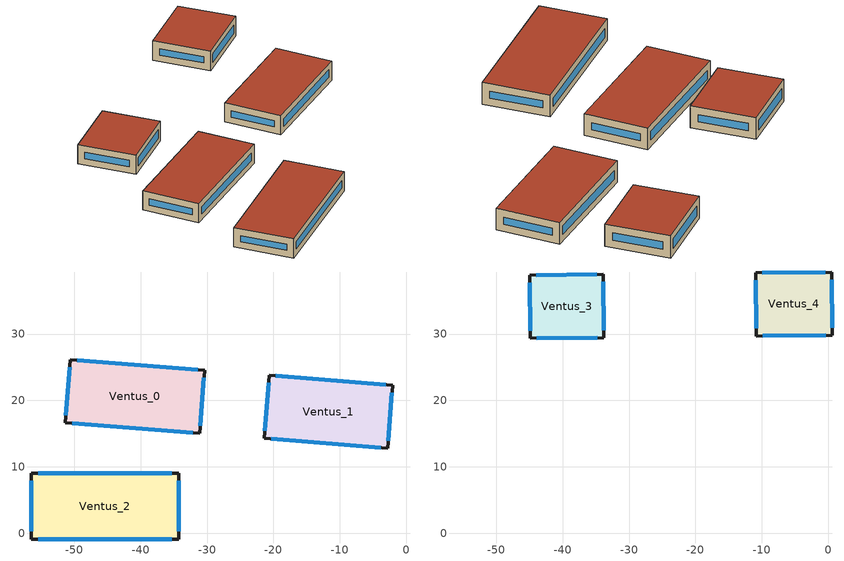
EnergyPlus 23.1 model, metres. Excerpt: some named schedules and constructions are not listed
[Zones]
Ventus_0
 floor outside (90.1-2019 Nonresidential CZ 0 Exterior Floor (Mass)): -50.59,26.13,3.49 -30.38,24.54,3.48 -31.13,15.05,3.48 -51.34,16.64,3.49
 wall outside (90.1-2019 Nonresidential CZ 0 Exterior Wall (Mass)): -50.59,26.13 -51.34,16.64 z3.49:6.87; -31.13,15.05 -30.38,24.54 z3.48:6.87; -51.34,16.64,3.49 -31.13,15.05,3.48 -31.13,15.05,6.87 -51.34,16.64,6.87; -30.38,24.54,3.48 -50.59,26.13,3.49 -50.59,26.13,6.87 -30.38,24.54,6.87
 window (90.1-2019 Nonresidential CZ 0 Glazing (Operable)): -50.68,25 -51.25,17.78 z4.62:5.74; -31.04,16.19 -30.47,23.41 z4.62:5.73; -50.31,16.56,4.52 -32.16,15.13,4.51 -32.16,15.13,5.83 -50.31,16.56,5.84; -31.41,24.62,4.51 -49.56,26.05,4.52 -49.56,26.05,5.84 -31.41,24.62,5.83
 roof outside (90.1-2019 Nonresidential CZ 0 Exterior Roof (Mass)): -50.59,26.13 -51.34,16.64 -31.13,15.05 -30.38,24.54 z6.87
Ventus_1
 floor outside (90.1-2019 Nonresidential CZ 0 Exterior Floor (Mass)): -21.39,14.28,3.48 -20.64,23.78,3.48 -2.06,22.31,3.47 -2.81,12.81,3.47
 wall outside (90.1-2019 Nonresidential CZ 0 Exterior Wall (Mass)): -2.81,12.81 -2.06,22.31 z3.47:6.86; -20.64,23.78 -21.39,14.28 z3.48:6.86; -21.39,14.28,3.48 -2.81,12.81,3.47 -2.81,12.81,6.86 -21.39,14.28,6.86; -2.06,22.31,3.47 -20.64,23.78,3.48 -20.64,23.78,6.86 -2.06,22.31,6.86
 window (90.1-2019 Nonresidential CZ 0 Glazing (Operable)): -20.36,14.19 -3.83,12.89 z4.5:5.83; -2.72,13.95 -2.15,21.18 z4.61:5.72; -20.73,22.64 -21.3,15.41 z4.61:5.73; -3.08,22.39,4.5 -19.62,23.7,4.5 -19.61,23.7,5.83 -3.08,22.39,5.83
 roof outside (90.1-2019 Nonresidential CZ 0 Exterior Roof (Mass)): -21.39,14.28 -2.81,12.81 -2.06,22.31 -20.64,23.78 z6.86
Ventus_2
 floor outside (90.1-2019 Nonresidential CZ 0 Exterior Floor (Mass)): -56.49,9.04 -34.25,9.04 -34.25,-0.87 -56.49,-0.87 z3.5
 wall outside (90.1-2019 Nonresidential CZ 0 Exterior Wall (Mass)): -56.49,9.04 -56.49,-0.87 -34.25,-0.87 -34.25,9.04 -56.49,9.04 z3.5:6.89
 window (90.1-2019 Nonresidential CZ 0 Glazing (Operable)): -56.49,7.9 -56.49,0.28 / -34.25,0.28 -34.25,7.9 z4.64:5.75; -55.45,-0.87 -35.29,-0.87 / -35.29,9.04 -55.45,9.04 z4.54:5.85
 roof outside (90.1-2019 Nonresidential CZ 0 Exterior Roof (Mass)): -56.49,9.04 -56.49,-0.87 -34.25,-0.87 -34.25,9.04 z6.89
Ventus_3
 floor outside (90.1-2019 Nonresidential CZ 0 Exterior Floor (Mass)): -33.89,38.98 -33.8,29.46 -44.89,29.34 -44.99,38.86 z6.11
 wall outside (90.1-2019 Nonresidential CZ 0 Exterior Wall (Mass)): -33.89,38.98 -44.99,38.86 -44.89,29.34 -33.8,29.46 -33.89,38.98 z6.11:9.51
 window (90.1-2019 Nonresidential CZ 0 Glazing (Operable)): -34.87,38.97 -44.01,38.87 / -43.91,29.35 -34.77,29.45 z7.08:8.53; -44.98,37.72 -44.9,30.48 / -33.81,30.6 -33.88,37.84 z7.25:8.37
 roof outside (90.1-2019 Nonresidential CZ 0 Exterior Roof (Mass)): -33.89,38.98 -44.99,38.86 -44.89,29.34 -33.8,29.46 z9.51
Ventus_4
 floor outside (90.1-2019 Nonresidential CZ 0 Exterior Floor (Mass)): 0.52,39.34 0.62,29.82 -10.85,29.7 -10.95,39.22 z6.11
 wall outside (90.1-2019 Nonresidential CZ 0 Exterior Wall (Mass)): 0.52,39.34 -10.95,39.22 -10.85,29.7 0.62,29.82 0.52,39.34 z6.11:9.57
 window (90.1-2019 Nonresidential CZ 0 Glazing (Operable)): -0.48,39.33 -9.95,39.23 / -9.85,29.71 -0.38,29.8 z7.1:8.57; -10.93,38.06 -10.86,30.85 / 0.61,30.97 0.53,38.18 z7.26:8.41
 roof outside (90.1-2019 Nonresidential CZ 0 Exterior Roof (Mass)): 0.52,39.34 -10.95,39.22 -10.85,29.7 0.62,29.82 z9.57
[Schedule:Week:Daily]
NatVentAvail_Ventus_3_17: a362fd6c-34ea-4b4a-b517-37fdcfbb9ab2, ae99996c-18ee-47b8-93cc-b816b99a17c6, ef9d7e68-a3ab-4def-9ee5-218e4b882af2, 395e2293-ace3-4636-b372-cace77d4abf7, 66aab256-64b3-4c1b-a318-b160cb4e92db, c92a23b8-4961-4658-a4ad-a3b9fe58a137, c3b538ed-787d-4185-b307-2582aeef13e2, a362fd6c-34ea-4b4a-b517-37fdcfbb9ab2, a362fd6c-34ea-4b4a-b517-37fdcfbb9ab2, a362fd6c-34ea-4b4a-b517-37fdcfbb9ab2, a362fd6c-34ea-4b4a-b517-37fdcfbb9ab2, a362fd6c-34ea-4b4a-b517-37fdcfbb9ab2
NatVentAvail_Ventus_3_18: 6cbbed9b-2232-4161-9ff2-2403249863eb, f7a0a7b2-268d-4acb-b1b7-f8e298fba60e, eedf3fa0-799d-4cfa-b75a-326784be4b0e, 6cbbed9b-2232-4161-9ff2-2403249863eb, c23ae0e7-52ea-4230-b1f0-de0a85027671, 4aba7c65-3552-4ebf-8e60-65752d7edb00, e015e280-3f6a-454e-a5e6-ff44a4b9b39e, 6cbbed9b-2232-4161-9ff2-2403249863eb, 6cbbed9b-2232-4161-9ff2-2403249863eb, 6cbbed9b-2232-4161-9ff2-2403249863eb, 6cbbed9b-2232-4161-9ff2-2403249863eb, 6cbbed9b-2232-4161-9ff2-2403249863eb
NatVentAvail_Ventus_3_19: 2c557a94-f181-44dc-a4c0-f573c2005f55, 588f932e-fa44-4d36-b17f-72cdbacededf, aaa24236-96a8-4a8a-b6db-d0c5142db103, 5409efb8-a2dc-4455-b90b-4b2673fce82e, 6164c977-ef23-4932-b233-e87e4a8d05c1, 63becef5-d3bf-475c-8c55-11c553a25a16, c9ef6c65-e9d5-46f3-be03-88baf52a0d10, 2c557a94-f181-44dc-a4c0-f573c2005f55, 2c557a94-f181-44dc-a4c0-f573c2005f55, 2c557a94-f181-44dc-a4c0-f573c2005f55, 2c557a94-f181-44dc-a4c0-f573c2005f55, 2c557a94-f181-44dc-a4c0-f573c2005f55
NatVentAvail_Ventus_3_20: 1f263616-eff3-4541-88cc-1187334792af, c7925aff-d72f-454c-a264-b8e99e3a54e9, 2c557a94-f181-44dc-a4c0-f573c2005f55, e2a7ad8f-fecb-4149-b8f9-2e6012cb94d9, c4efaa69-dd6c-4ff4-845a-ed331fa96d1a, 2914e235-05e4-47dc-bc5d-56b2724482ea, abdb94c0-f5df-4069-a63b-f50a1f68c1f4, 1f263616-eff3-4541-88cc-1187334792af, 1f263616-eff3-4541-88cc-1187334792af, 1f263616-eff3-4541-88cc-1187334792af, 1f263616-eff3-4541-88cc-1187334792af, 1f263616-eff3-4541-88cc-1187334792af
NatVentAvail_Ventus_3_21: 5b559d01-f432-43e8-b2a2-6bc1e81afd2d, dfa72975-371f-47f3-9f32-e2ada24ff21b, 7640d5f7-6528-4fa4-9b03-64cf7114dfd1, 444270f3-daff-4cc7-9fce-6beb186acede, 8e289a37-f18d-46f4-9892-1c8a7c11e0be, ca8a3e2a-d623-45d1-a48d-802a2fd7def2, dbc17a00-3c0d-435e-8577-7e6c39dee444, 5b559d01-f432-43e8-b2a2-6bc1e81afd2d, 5b559d01-f432-43e8-b2a2-6bc1e81afd2d, 5b559d01-f432-43e8-b2a2-6bc1e81afd2d, 5b559d01-f432-43e8-b2a2-6bc1e81afd2d, 5b559d01-f432-43e8-b2a2-6bc1e81afd2d
NatVentAvail_Ventus_3_22: 5c5f2de8-4e5d-47ee-83c5-350774adab4d, af7bac0c-e9d6-4a9d-910f-7a960dc9eb0d, 99dd2c37-d0b0-40e9-9e80-5acc5c7ca3b6, c996b3b3-e460-4160-9946-7c73efd18905, b551451d-c882-4b60-9a33-12f4667ae3a7, 259ab910-9959-4b4f-8b96-6e911539b89f, d135375e-badd-40b1-8688-f4bb18616764, 5c5f2de8-4e5d-47ee-83c5-350774adab4d, 5c5f2de8-4e5d-47ee-83c5-350774adab4d, 5c5f2de8-4e5d-47ee-83c5-350774adab4d, 5c5f2de8-4e5d-47ee-83c5-350774adab4d, 5c5f2de8-4e5d-47ee-83c5-350774adab4d
NatVentAvail_Ventus_3_23: 16a2c0c8-577f-4aca-9610-d97acd4ccabb, fdd9d570-ed7a-488a-a2c1-46a918b58e38, 0b71af84-9e56-4a33-9ef0-9e4faa6e7737, d7dded75-b735-4c37-8d77-33816b5f067e, 6301fb1c-ad08-4f62-8c7c-b22853e85849, 1192143a-8771-4ce0-9ca5-8a9b8de43010, 3b76af73-bb8c-4d3c-b461-9fdb22a7cfd0, 16a2c0c8-577f-4aca-9610-d97acd4ccabb, 16a2c0c8-577f-4aca-9610-d97acd4ccabb, 16a2c0c8-577f-4aca-9610-d97acd4ccabb, 16a2c0c8-577f-4aca-9610-d97acd4ccabb, 16a2c0c8-577f-4aca-9610-d97acd4ccabb
NatVentAvail_Ventus_3_24: 6c7d653c-c932-400c-83a6-2570633f27cc, c8d32957-9faa-44b8-88e7-09ed703b41d9, 1ea3ff6e-3d16-4663-b7b8-bfcbed70df2e, 7f455261-d6a8-4912-8bc3-164de6b7e1f6, 09fb5977-f931-4046-84c1-4e1d55b268a7, 890b75a5-23c9-4ef5-92e9-1dd8ddd3c410, 6c2445f2-4970-468d-9c1e-9185d210061e, 6c7d653c-c932-400c-83a6-2570633f27cc, 6c7d653c-c932-400c-83a6-2570633f27cc, 6c7d653c-c932-400c-83a6-2570633f27cc, 6c7d653c-c932-400c-83a6-2570633f27cc, 6c7d653c-c932-400c-83a6-2570633f27cc
NatVentAvail_Ventus_3_25: e4cf9395-6ca3-42d2-85a8-0792f59e23f0, cd07859d-b01b-44fc-b058-c9608b744a2b, edc33e11-3f99-40de-8c90-1b0c78e9f77a, a852c661-8a32-449b-afac-b5218b8a823b, 8e540848-bae7-48ea-af94-ea206d29372e, 9117cda1-3a56-4e55-ac28-f6ce82f858a5, 00c84883-0d72-4aa9-b977-59b0ae8e53f6, e4cf9395-6ca3-42d2-85a8-0792f59e23f0, e4cf9395-6ca3-42d2-85a8-0792f59e23f0, e4cf9395-6ca3-42d2-85a8-0792f59e23f0, e4cf9395-6ca3-42d2-85a8-0792f59e23f0, e4cf9395-6ca3-42d2-85a8-0792f59e23f0
NatVentAvail_Ventus_3_26: 10a9daa0-4a19-4a33-95f0-1f94dff2d767, 73d58a55-e6d7-46e4-b58a-62fe716d3f55, 70bbe7f6-9c12-4dc8-95b8-4131fc59f14c, abe34aba-bb00-4885-b7a3-71cd792797e0, 9eabc2fc-10d3-4d3d-baaa-25c4ad8773bf, 2727c59a-58d3-4d8b-82a1-9ef251a273d6, c16d5a65-471f-41de-b8a7-b746306d4c21, 10a9daa0-4a19-4a33-95f0-1f94dff2d767, 10a9daa0-4a19-4a33-95f0-1f94dff2d767, 10a9daa0-4a19-4a33-95f0-1f94dff2d767, 10a9daa0-4a19-4a33-95f0-1f94dff2d767, 10a9daa0-4a19-4a33-95f0-1f94dff2d767
NatVentAvail_Ventus_3_27: a4da1e3f-a585-49c7-962a-f0ac349f29ff, 6fb7477f-cef7-4467-81ee-e83d7b95493b, 3b7bed02-902c-4ee4-bfc6-c96f94253295, 69e9f8b1-5c9c-4ef5-8e7b-9281c99cabdb, c1c52acf-1331-4823-897f-ee0780455334, 2623137a-5d53-403b-9b05-a019de669b6c, 963a02f8-54b8-42f5-980b-5a64aaa4bf42, a4da1e3f-a585-49c7-962a-f0ac349f29ff, a4da1e3f-a585-49c7-962a-f0ac349f29ff, a4da1e3f-a585-49c7-962a-f0ac349f29ff, a4da1e3f-a585-49c7-962a-f0ac349f29ff, a4da1e3f-a585-49c7-962a-f0ac349f29ff
NatVentAvail_Ventus_3_28: e4531df4-819d-4f3d-9ff8-1b40a03d566a, c35dd73a-be8a-416f-a8f1-9a1853e123b7, 1cd092bb-eeb1-4f28-9c6d-ad648a1a302f, 402aea41-701a-424a-bce5-accaa7c64963, 395e2293-ace3-4636-b372-cace77d4abf7, 64badf55-414b-4183-9bfe-50c0ccb013e4, 5b559d01-f432-43e8-b2a2-6bc1e81afd2d, e4531df4-819d-4f3d-9ff8-1b40a03d566a, e4531df4-819d-4f3d-9ff8-1b40a03d566a, e4531df4-819d-4f3d-9ff8-1b40a03d566a, e4531df4-819d-4f3d-9ff8-1b40a03d566a, e4531df4-819d-4f3d-9ff8-1b40a03d566a
NatVentAvail_Ventus_3_29: f795293d-22c3-4bea-aae3-41d1418b306d, ddf5aded-ef16-4fbc-abf0-a29b0044f86d, 62f2e535-db4b-4a49-90af-e4513ae926d8, 2b23ea3e-4ff9-4e0b-b599-da8b90cf0fd3, 395e2293-ace3-4636-b372-cace77d4abf7, 395e2293-ace3-4636-b372-cace77d4abf7, 50156d92-ce13-4642-849c-653798f2fd37, f795293d-22c3-4bea-aae3-41d1418b306d, f795293d-22c3-4bea-aae3-41d1418b306d, f795293d-22c3-4bea-aae3-41d1418b306d, f795293d-22c3-4bea-aae3-41d1418b306d, f795293d-22c3-4bea-aae3-41d1418b306d
NatVentAvail_Ventus_3_30: 0e1721d4-f7d1-447c-99e8-068e90a8209e, 4c7fa85c-202d-4e6c-86aa-34b9aec84825, b2c993e7-5e45-47db-aa8e-7d03edf10ca5, 5bcb0866-b123-42ab-9004-e1fe4b9f239a, 29342e02-9597-46d2-ae97-ad22c2648d2e, 442450ad-f7b9-4bf5-a775-ce8e2ac7a8da, 8372be0a-14dc-4ba9-948e-d28c70954a9f, 0e1721d4-f7d1-447c-99e8-068e90a8209e, 0e1721d4-f7d1-447c-99e8-068e90a8209e, 0e1721d4-f7d1-447c-99e8-068e90a8209e, 0e1721d4-f7d1-447c-99e8-068e90a8209e, 0e1721d4-f7d1-447c-99e8-068e90a8209e
NatVentAvail_Ventus_3_31: 0e8501bd-d252-43e8-9f74-ce6f214063bb, e2a7ad8f-fecb-4149-b8f9-2e6012cb94d9, 62f2e535-db4b-4a49-90af-e4513ae926d8, eaa08fa6-985d-47b3-a98b-e852c4eb3b42, 77e86081-8734-4cd6-a52b-95be27f25341, 55141adb-4441-4ec6-a228-692dd98a55c9, 6dea6889-3ed4-4c85-8142-b40ef6a5c1c7, 0e8501bd-d252-43e8-9f74-ce6f214063bb, 0e8501bd-d252-43e8-9f74-ce6f214063bb, 0e8501bd-d252-43e8-9f74-ce6f214063bb, 0e8501bd-d252-43e8-9f74-ce6f214063bb, 0e8501bd-d252-43e8-9f74-ce6f214063bb
NatVentAvail_Ventus_3_32: 3b64bb73-4cce-4429-b32b-f965650f5bae, 587b3cba-ffc6-4bc3-b8fa-65e036367856, 0832e935-2214-4096-9279-d5d76b42367e, ea1cdd25-ba8c-43fd-94e5-055b877ca8ff, cc994419-721d-44b2-bf2f-59bb44514922, 0a06fe06-b27b-4263-a7f0-78e7894cb7b1, 3203a2fe-f007-499c-98ff-d3f3d498a136, 3b64bb73-4cce-4429-b32b-f965650f5bae, 3b64bb73-4cce-4429-b32b-f965650f5bae, 3b64bb73-4cce-4429-b32b-f965650f5bae, 3b64bb73-4cce-4429-b32b-f965650f5bae, 3b64bb73-4cce-4429-b32b-f965650f5bae
NatVentAvail_Ventus_3_33: 595f2882-2a45-41fc-8be2-4687be577747, 34e7295e-f434-4356-a6ff-1337b6727971, e7a09876-77a6-4221-83d3-b987b4852bc9, 5308d925-7142-4141-9db4-f1d85eb7d396, e6d5d8af-6fd3-462f-9e95-e84229453b17, 7640d5f7-6528-4fa4-9b03-64cf7114dfd1, a2e8e559-8bb4-40f9-80e2-ae728f70bbdd, 595f2882-2a45-41fc-8be2-4687be577747, 595f2882-2a45-41fc-8be2-4687be577747, 595f2882-2a45-41fc-8be2-4687be577747, 595f2882-2a45-41fc-8be2-4687be577747, 595f2882-2a45-41fc-8be2-4687be577747
NatVentAvail_Ventus_3_34: 26c4667c-8dbf-47b3-85e8-46b35cfb878d, ae6cd52b-2849-4fca-9855-0485f7823efc, 576e89f0-6812-4d7b-a71b-ed667f800c9a, 98f191bd-889e-49b4-8348-ae3d9bda9a52, 4f44aad1-8065-43ee-a9ad-2577fcca5c78, 3653a24e-92bb-4ed1-898a-22c6ac0026f4, f10f21f1-2b82-40c4-801e-0198776cb3a9, 26c4667c-8dbf-47b3-85e8-46b35cfb878d, 26c4667c-8dbf-47b3-85e8-46b35cfb878d, 26c4667c-8dbf-47b3-85e8-46b35cfb878d, 26c4667c-8dbf-47b3-85e8-46b35cfb878d, 26c4667c-8dbf-47b3-85e8-46b35cfb878d
NatVentAvail_Ventus_3_35: 259d540d-cfb8-49d0-8856-6e10c45f5363, 5275e322-126a-4bb3-97fb-5b65fd5db08e, ccbcdd31-a275-40a4-b447-51e54ef8d7b9, f23861f5-a0a2-4ea7-be47-46b16436e531, a9d439a1-49d9-4f3c-84a6-8da776fee34f, 2d346289-2e99-494a-b16b-961adabb6356, fd5d5216-589a-4ae9-aeae-08bbb825320a, 259d540d-cfb8-49d0-8856-6e10c45f5363, 259d540d-cfb8-49d0-8856-6e10c45f5363, 259d540d-cfb8-49d0-8856-6e10c45f5363, 259d540d-cfb8-49d0-8856-6e10c45f5363, 259d540d-cfb8-49d0-8856-6e10c45f5363
NatVentAvail_Ventus_3_36: 97e423b9-c70b-4668-86ee-0b03e5ca01af, 1f263616-eff3-4541-88cc-1187334792af, 22c682a5-d769-4058-b526-7c8c6cbeb56b, 57a4237f-810c-42f0-b2a3-1c017a14f153, dfb61d4a-a8d9-4cad-b311-cf2bb9e25059, 13c9c9da-e905-4aa2-a2b6-ed632edcff03, edc33e11-3f99-40de-8c90-1b0c78e9f77a, 97e423b9-c70b-4668-86ee-0b03e5ca01af, 97e423b9-c70b-4668-86ee-0b03e5ca01af, 97e423b9-c70b-4668-86ee-0b03e5ca01af, 97e423b9-c70b-4668-86ee-0b03e5ca01af, 97e423b9-c70b-4668-86ee-0b03e5ca01af
NatVentAvail_Ventus_3_37: 395e2293-ace3-4636-b372-cace77d4abf7, e4c8fb44-0055-4882-bd17-5f2f70fce8a2, 206977b7-2357-40ce-a633-fd6a2b99d5e2, 7bb4bde7-8b4c-403a-a47d-9086a633470e, e14a1932-4995-44ce-91b7-99e6be2a8111, bc329499-9032-4322-b8a8-ff77f105c3a1, 483b4963-a151-4003-b91e-6231ffd2cb4c, 395e2293-ace3-4636-b372-cace77d4abf7, 395e2293-ace3-4636-b372-cace77d4abf7, 395e2293-ace3-4636-b372-cace77d4abf7, 395e2293-ace3-4636-b372-cace77d4abf7, 395e2293-ace3-4636-b372-cace77d4abf7
NatVentAvail_Ventus_3_38: c32f4af3-1667-4a19-bee9-15d535ee3329, 87050370-72dd-432b-87fd-dcb6a5b5e2b6, 97e423b9-c70b-4668-86ee-0b03e5ca01af, 3788fac9-e430-431c-9e71-000fd3067794, aa4b517d-bf11-4001-a956-246ed226af0f, e74816eb-cde7-412a-93a1-b4b4dd3bf79d, 52744410-ff78-46a8-ba8b-6d4e6f2c96a4, c32f4af3-1667-4a19-bee9-15d535ee3329, c32f4af3-1667-4a19-bee9-15d535ee3329, c32f4af3-1667-4a19-bee9-15d535ee3329, c32f4af3-1667-4a19-bee9-15d535ee3329, c32f4af3-1667-4a19-bee9-15d535ee3329
NatVentAvail_Ventus_3_39: 9def71ac-644c-4a43-924f-0a2d0336bef2, 614e6790-c73f-4d8c-96b4-d6ce7b9ffe43, 6090c2da-3a51-4064-848f-2637f0081b64, e0fcecde-fd33-4d46-b3aa-2635d74aa249, 6733263b-4687-476a-bafe-01a0e7dffb8a, be5a4702-a206-47b5-b4dc-dce9cc700cbe, 395e2293-ace3-4636-b372-cace77d4abf7, 9def71ac-644c-4a43-924f-0a2d0336bef2, 9def71ac-644c-4a43-924f-0a2d0336bef2, 9def71ac-644c-4a43-924f-0a2d0336bef2, 9def71ac-644c-4a43-924f-0a2d0336bef2, 9def71ac-644c-4a43-924f-0a2d0336bef2
NatVentAvail_Ventus_3_40: 2b23ea3e-4ff9-4e0b-b599-da8b90cf0fd3, 5597255a-71c8-4af9-b07d-803fe7e9b3df, 18eb495e-3010-422d-9b51-714bd4c46179, bddbe28a-03af-4834-9c31-4002b2f7f704, 29c4d988-8df7-461a-96f3-f0eb0fbbb272, 694df783-21ca-47e2-825d-654eece82056, 512f8437-a3c3-4a7b-8a8e-0a09b8987ad8, 2b23ea3e-4ff9-4e0b-b599-da8b90cf0fd3, 2b23ea3e-4ff9-4e0b-b599-da8b90cf0fd3, 2b23ea3e-4ff9-4e0b-b599-da8b90cf0fd3, 2b23ea3e-4ff9-4e0b-b599-da8b90cf0fd3, 2b23ea3e-4ff9-4e0b-b599-da8b90cf0fd3
NatVentAvail_Ventus_3_41: 7dabb00d-372e-495a-83ae-c2cc5f654150, 182e0d7b-4470-4c07-b171-aa9e0e283233, e067ed9e-bbd3-47b7-a5dd-7783e70833e1, 83541a14-632c-445e-975d-e5084d7fba09, b9485079-7e86-4ca1-8ceb-53abfcaa9852, b1dcbc75-eb5f-4646-a483-74dd9274ab50, 989b37f2-0f60-4786-8aec-6810ea716a4b, 7dabb00d-372e-495a-83ae-c2cc5f654150, 7dabb00d-372e-495a-83ae-c2cc5f654150, 7dabb00d-372e-495a-83ae-c2cc5f654150, 7dabb00d-372e-495a-83ae-c2cc5f654150, 7dabb00d-372e-495a-83ae-c2cc5f654150
NatVentAvail_Ventus_3_42: 1eb9d5fa-c1da-4104-8a44-ca71f65facdf, 81f2065d-c27a-4517-954e-67544249a4cb, 103f52c2-0674-4768-92fb-179ba63c1e2a, cfe17a84-200b-435d-b70d-2a35a1098c4b, d4966127-feaf-4b47-9188-5343ea727697, 8e8ffe4a-36f7-4eb7-86a9-a67730cb3a51, b1befd69-ac6d-433c-9e95-b29d60f72327, 1eb9d5fa-c1da-4104-8a44-ca71f65facdf, 1eb9d5fa-c1da-4104-8a44-ca71f65facdf, 1eb9d5fa-c1da-4104-8a44-ca71f65facdf, 1eb9d5fa-c1da-4104-8a44-ca71f65facdf, 1eb9d5fa-c1da-4104-8a44-ca71f65facdf
NatVentAvail_Ventus_3_43: 920896a7-1d51-4c65-8553-3a183dca4a42, a08da8fc-ac96-41a0-863e-c02cbd00ca50, f7a52072-70b0-45d5-8345-7354972bcaa4, 703a5793-20c7-44d1-9bf6-317172c85b2f, 8df07da4-e51e-43d7-875c-e1bb2c807653, faf75044-ac79-4d2b-818e-8629f26d3340, a02b3400-2401-4de9-8c0f-24d156aa0f27, 920896a7-1d51-4c65-8553-3a183dca4a42, 920896a7-1d51-4c65-8553-3a183dca4a42, 920896a7-1d51-4c65-8553-3a183dca4a42, 920896a7-1d51-4c65-8553-3a183dca4a42, 920896a7-1d51-4c65-8553-3a183dca4a42
NatVentAvail_Ventus_3_44: 21a44d1f-d368-404d-b390-6609542797bc, 1005fe18-a2bc-4577-9523-788087300b71, 2d952c20-b2ae-4a07-b436-f9131cadf77f, 1c7ab229-e5a8-41d6-b33e-73611ac0fdae, d9dda960-ad11-4970-817e-9184a9d602b3, e04a15b6-695e-45c7-9ac3-a8c3987dd5bc, f0beaa5d-1c99-4153-a455-74a045bb19d1, 21a44d1f-d368-404d-b390-6609542797bc, 21a44d1f-d368-404d-b390-6609542797bc, 21a44d1f-d368-404d-b390-6609542797bc, 21a44d1f-d368-404d-b390-6609542797bc, 21a44d1f-d368-404d-b390-6609542797bc
NatVentAvail_Ventus_3_45: 0ac50ae1-ade8-438e-9c97-9bc2b327bad1, 4c7fa85c-202d-4e6c-86aa-34b9aec84825, aee49c79-2b18-4f2a-baa1-9eabe00ab6f1, f3445440-1e52-4bd6-bd45-fa2bdf21ece6, 6090c2da-3a51-4064-848f-2637f0081b64, 265acc4b-8be2-4dd3-93d1-d1e170d7a466, 0ac50ae1-ade8-438e-9c97-9bc2b327bad1, 0ac50ae1-ade8-438e-9c97-9bc2b327bad1, 0ac50ae1-ade8-438e-9c97-9bc2b327bad1, 0ac50ae1-ade8-438e-9c97-9bc2b327bad1, 0ac50ae1-ade8-438e-9c97-9bc2b327bad1, 0ac50ae1-ade8-438e-9c97-9bc2b327bad1
NatVentAvail_Ventus_3_46: 7f1bc331-9c8c-4eba-8398-74f9fa05e77e, 81f2065d-c27a-4517-954e-67544249a4cb, b11a3fb5-f7f0-4ffa-b350-707d66b6c5a6, 0055ecdf-bd39-4d43-a279-08dfdfba21af, f3904647-6033-403a-8202-c0e0b7188cac, 4b8119d8-d207-4d67-92ed-b2ce7f9a5263, 45f40278-15b2-4da9-a66e-d9f3a0bcbbc3, 7f1bc331-9c8c-4eba-8398-74f9fa05e77e, 7f1bc331-9c8c-4eba-8398-74f9fa05e77e, 7f1bc331-9c8c-4eba-8398-74f9fa05e77e, 7f1bc331-9c8c-4eba-8398-74f9fa05e77e, 7f1bc331-9c8c-4eba-8398-74f9fa05e77e
NatVentAvail_Ventus_3_47: 92aa5907-cc90-417e-8ae5-2277c87419c6, 55d11c14-ffea-4316-bd23-813b5c15eec5, 42d0d141-5dbc-4834-9007-08be6e4026bc, d7f23e0a-0dab-4e1e-b1df-672180bf095f, f9e0aeba-fb0d-4f72-b1ef-d931029a04e7, 8820a606-b179-4a93-aa93-ceaba2ff36b9, 6c6a7874-ef66-43ce-babc-ea62c8a18755, 92aa5907-cc90-417e-8ae5-2277c87419c6, 92aa5907-cc90-417e-8ae5-2277c87419c6, 92aa5907-cc90-417e-8ae5-2277c87419c6, 92aa5907-cc90-417e-8ae5-2277c87419c6, 92aa5907-cc90-417e-8ae5-2277c87419c6
NatVentAvail_Ventus_3_48: 6839830a-5139-4136-90ff-df495f830816, 0376ff9f-a44e-4f95-bcf0-deb420ef5e24, 059150c9-e831-4454-9e15-f12e00ff6c97, c866aadb-bdcd-4aca-b4c3-e01b63114685, c4d4f951-b30c-4854-a2d5-ab9cf0678ab0, 4cf65498-b81c-4eb3-87f4-70d22b8cba1d, b495bbd5-b19e-468e-8e8e-5cae01116fc1, 6839830a-5139-4136-90ff-df495f830816, 6839830a-5139-4136-90ff-df495f830816, 6839830a-5139-4136-90ff-df495f830816, 6839830a-5139-4136-90ff-df495f830816, 6839830a-5139-4136-90ff-df495f830816
NatVentAvail_Ventus_3_49: 83528b38-eecd-4f93-8798-d12e2d0e0b9c, bd42e40a-18b1-4e8c-bb92-7fa84cf2609f, b5da2d79-b973-4d6f-bea6-3285997cedde, 1931408f-30d2-4c7c-bd40-d04481857fa1, 523fe135-b285-40e7-9ba0-5c6aec3fb2ab, 3b9b5b0b-025c-4190-8342-2c06a097eb1f, 97db7700-156a-4d90-a25f-11ab4e2322c3, 83528b38-eecd-4f93-8798-d12e2d0e0b9c, 83528b38-eecd-4f93-8798-d12e2d0e0b9c, 83528b38-eecd-4f93-8798-d12e2d0e0b9c, 83528b38-eecd-4f93-8798-d12e2d0e0b9c, 83528b38-eecd-4f93-8798-d12e2d0e0b9c
NatVentAvail_Ventus_3_50: 5776417f-cde4-449d-85b0-d3db7fae6337, 18eb495e-3010-422d-9b51-714bd4c46179, 3a343040-e5a2-4923-a58f-bdf52c09575a, 25e1a2b1-bd9a-4c93-b036-15f96a0ba0d3, a6a2d3c2-7a51-490d-83e5-f8987553bd2b, f7a799b9-406b-467d-a64a-ebd244f14a87, f75d5ac2-6327-4c6a-8f55-1399b161f7f1, 5776417f-cde4-449d-85b0-d3db7fae6337, 5776417f-cde4-449d-85b0-d3db7fae6337, 5776417f-cde4-449d-85b0-d3db7fae6337, 5776417f-cde4-449d-85b0-d3db7fae6337, 5776417f-cde4-449d-85b0-d3db7fae6337
NatVentAvail_Ventus_3_51: 5cf2e9cd-5a53-4648-aaa7-3e59d109d7bc, 84d694dd-e577-4b67-919b-6242e0c416e7, e835ae77-c91d-40d1-9be9-725293761909, b12e215c-175c-49b9-8754-c125b78cb0e9, 1c3c67f8-8413-4968-88dc-9c56eee609fc, a9737b04-2de9-436c-a894-5c189ec1f52a, 55141adb-4441-4ec6-a228-692dd98a55c9, 5cf2e9cd-5a53-4648-aaa7-3e59d109d7bc, 5cf2e9cd-5a53-4648-aaa7-3e59d109d7bc, 5cf2e9cd-5a53-4648-aaa7-3e59d109d7bc, 5cf2e9cd-5a53-4648-aaa7-3e59d109d7bc, 5cf2e9cd-5a53-4648-aaa7-3e59d109d7bc
NatVentAvail_Ventus_3_52: 088267b7-6b14-4d32-8769-2206aa87ccde, 088267b7-6b14-4d32-8769-2206aa87ccde, 088267b7-6b14-4d32-8769-2206aa87ccde, 088267b7-6b14-4d32-8769-2206aa87ccde, 088267b7-6b14-4d32-8769-2206aa87ccde, 088267b7-6b14-4d32-8769-2206aa87ccde, 088267b7-6b14-4d32-8769-2206aa87ccde, 088267b7-6b14-4d32-8769-2206aa87ccde, 088267b7-6b14-4d32-8769-2206aa87ccde, 088267b7-6b14-4d32-8769-2206aa87ccde, 088267b7-6b14-4d32-8769-2206aa87ccde, 088267b7-6b14-4d32-8769-2206aa87ccde
HeatAvail_Ventus_4_0: 7158aaf4-5a2b-4dfb-b4ee-7a1afa80c914, ea893394-956b-47a8-8b47-a2961b42e97b, 98e88dad-ab29-41fd-9cb4-9f7a812e4348, 7bba5579-4e0c-4581-935f-20ad767e8b1c, 96b4f15b-9833-42f4-beef-ad4644ba9616, 038e51b7-aa1a-4c68-a283-edc952d3799f, ea8110dd-ba3e-46bd-b19a-fb37a1088d34, 7158aaf4-5a2b-4dfb-b4ee-7a1afa80c914, 7158aaf4-5a2b-4dfb-b4ee-7a1afa80c914, 7158aaf4-5a2b-4dfb-b4ee-7a1afa80c914, 7158aaf4-5a2b-4dfb-b4ee-7a1afa80c914, 7158aaf4-5a2b-4dfb-b4ee-7a1afa80c914
HeatAvail_Ventus_4_1: f5f91727-b8df-4fa3-bfaa-6b7d5bd52d09, 4c8de2f8-7c8c-4800-bfda-45e82a9503ca, b5a8b265-8ec4-41aa-b2d8-f610f16bb71a, cce94fd9-a77f-4a92-bade-3cbd5a2e0e45, 5c246eef-ec44-49cf-b00f-87fc8b3c43a0, 5012d3e1-fcf8-4b08-8a6d-4ef5503795fd, 0b75f616-7fec-44bb-a6bb-fd3c22e49948, f5f91727-b8df-4fa3-bfaa-6b7d5bd52d09, f5f91727-b8df-4fa3-bfaa-6b7d5bd52d09, f5f91727-b8df-4fa3-bfaa-6b7d5bd52d09, f5f91727-b8df-4fa3-bfaa-6b7d5bd52d09, f5f91727-b8df-4fa3-bfaa-6b7d5bd52d09
HeatAvail_Ventus_4_2: 24c36759-e481-4a83-b82b-e7979fa094c3, e9f6a664-93cd-4686-8c3d-328d1de24190, 5c246eef-ec44-49cf-b00f-87fc8b3c43a0, 083f8b44-4ef6-46ae-8c54-783710230c9f, ea893394-956b-47a8-8b47-a2961b42e97b, 89c627bc-5e49-43d5-a474-2e924b869038, 5d813a75-0934-4b92-bc50-2816f1e5791d, 24c36759-e481-4a83-b82b-e7979fa094c3, 24c36759-e481-4a83-b82b-e7979fa094c3, 24c36759-e481-4a83-b82b-e7979fa094c3, 24c36759-e481-4a83-b82b-e7979fa094c3, 24c36759-e481-4a83-b82b-e7979fa094c3
HeatAvail_Ventus_4_3: 530a323b-7730-43b7-82cb-3ee1fd74c873, d135375e-badd-40b1-8688-f4bb18616764, 7c9735b5-ba42-44eb-bd93-d1f808c8e906, 8f49b1fe-51a5-4e12-b355-98c825e37863, daf53c50-d593-4d6c-82c5-d2857734a0c7, 7158aaf4-5a2b-4dfb-b4ee-7a1afa80c914, 394fd872-9376-4285-be4e-9095a7ef1fc4, 530a323b-7730-43b7-82cb-3ee1fd74c873, 530a323b-7730-43b7-82cb-3ee1fd74c873, 530a323b-7730-43b7-82cb-3ee1fd74c873, 530a323b-7730-43b7-82cb-3ee1fd74c873, 530a323b-7730-43b7-82cb-3ee1fd74c873
HeatAvail_Ventus_4_4: 14c6de81-30af-4a0e-a4e3-49b473cf6d41, 6c8eba5e-1700-4e82-b01d-6fab886f2439, a486f01f-6a52-44f2-827a-26a99d45cce7, f9bad371-961f-44aa-93b9-5e3151e6df32, 5a642dc8-9825-456e-bda7-f5c41b3ed6a2, 2ae50555-2d6d-4046-8740-244b8c7e5ac2, 6c8eba5e-1700-4e82-b01d-6fab886f2439, 14c6de81-30af-4a0e-a4e3-49b473cf6d41, 14c6de81-30af-4a0e-a4e3-49b473cf6d41, 14c6de81-30af-4a0e-a4e3-49b473cf6d41, 14c6de81-30af-4a0e-a4e3-49b473cf6d41, 14c6de81-30af-4a0e-a4e3-49b473cf6d41
HeatAvail_Ventus_4_5: 6190e8b2-f565-46d1-80ae-4f5e3685a436, 525a46cb-6b0e-497f-84cc-fe719be2a710, 58379191-c1b4-47e5-a0c5-a19f7e5b1178, 6c493063-79ea-4329-a2fc-348c6a05954d, cfa1612d-a7c4-43f3-953b-f1ae1bd8dd69, a0851d90-119e-408b-9160-7f326c87494c, 1eb56954-0b7e-4442-8040-563b1a7f3814, 6190e8b2-f565-46d1-80ae-4f5e3685a436, 6190e8b2-f565-46d1-80ae-4f5e3685a436, 6190e8b2-f565-46d1-80ae-4f5e3685a436, 6190e8b2-f565-46d1-80ae-4f5e3685a436, 6190e8b2-f565-46d1-80ae-4f5e3685a436
HeatAvail_Ventus_4_6: 638d7c9e-c17c-4aec-a0fc-98fb6eee6cdc, 576e89f0-6812-4d7b-a71b-ed667f800c9a, 769dc03d-33fd-4c48-bde9-9c464d1200bb, 0dcae88f-2029-4a76-a348-85cce32da07c, 29ccd82d-e2c4-441a-b54e-a5719c5b7e80, af63b4a2-debd-4e12-990d-0cf093cff569, 3270dfe9-63c8-4046-9da8-dc1563232933, 638d7c9e-c17c-4aec-a0fc-98fb6eee6cdc, 638d7c9e-c17c-4aec-a0fc-98fb6eee6cdc, 638d7c9e-c17c-4aec-a0fc-98fb6eee6cdc, 638d7c9e-c17c-4aec-a0fc-98fb6eee6cdc, 638d7c9e-c17c-4aec-a0fc-98fb6eee6cdc
HeatAvail_Ventus_4_7: f735713b-1de7-4057-b946-f9363e1bd471, 1297b24e-b186-4720-a250-24a7711f8cb1, cc073949-01ac-4db5-a5b3-bc1630463598, a9279f97-692f-4cfd-a2f7-ec6d95770965, 29672d6e-07e8-4aaf-b33a-50f2300d0518, c964ea7b-1134-4705-9409-38d53af21baa, f0ad1450-6134-4a64-a067-7789090dd9d3, f735713b-1de7-4057-b946-f9363e1bd471, f735713b-1de7-4057-b946-f9363e1bd471, f735713b-1de7-4057-b946-f9363e1bd471, f735713b-1de7-4057-b946-f9363e1bd471, f735713b-1de7-4057-b946-f9363e1bd471
HeatAvail_Ventus_4_8: ad563fe5-466c-41de-be62-26933d744d3e, 625c3241-47f1-43b7-ace3-c5f51236fa8e, 6bfff181-53aa-479a-995c-51560f8a5d5c, 56518056-a51e-4845-ad2e-14945a328c81, 9b892f0d-86fc-4605-9574-a2a1841287ff, 906098ef-ff9c-4ce6-8781-998ff0a07049, abaff233-e121-4acc-b176-3218b52b177e, ad563fe5-466c-41de-be62-26933d744d3e, ad563fe5-466c-41de-be62-26933d744d3e, ad563fe5-466c-41de-be62-26933d744d3e, ad563fe5-466c-41de-be62-26933d744d3e, ad563fe5-466c-41de-be62-26933d744d3e
HeatAvail_Ventus_4_9: 47bea3f7-5ad0-40fb-84f1-b02ba0b11edf, a8750861-35c9-4a01-b248-721a8bc6e035, abaff233-e121-4acc-b176-3218b52b177e, 03972041-d6f2-4adf-a766-8375f5e9fecf, 36c44b85-d5b0-4df3-a5eb-8a661860568d, ff10f670-3dd1-4de0-b561-c62058da69c6, 50831c31-48dc-4423-8db2-7565b2b2cda8, 47bea3f7-5ad0-40fb-84f1-b02ba0b11edf, 47bea3f7-5ad0-40fb-84f1-b02ba0b11edf, 47bea3f7-5ad0-40fb-84f1-b02ba0b11edf, 47bea3f7-5ad0-40fb-84f1-b02ba0b11edf, 47bea3f7-5ad0-40fb-84f1-b02ba0b11edf
HeatAvail_Ventus_4_10: 49ce150c-6112-429a-aca5-0a4cf0b6a216, abaff233-e121-4acc-b176-3218b52b177e, 9253dda1-d2f3-4e73-8e86-1a2018f0284b, dc6a5729-5403-44ac-aeb8-64c4cf710a29, 83d53b60-484d-41a2-add2-88cb8570cf96, a79a9e7a-9c7b-4898-9e24-aaf3bc7f40e1, 3e455692-f571-4d70-9847-2ce97a641f93, 49ce150c-6112-429a-aca5-0a4cf0b6a216, 49ce150c-6112-429a-aca5-0a4cf0b6a216, 49ce150c-6112-429a-aca5-0a4cf0b6a216, 49ce150c-6112-429a-aca5-0a4cf0b6a216, 49ce150c-6112-429a-aca5-0a4cf0b6a216
HeatAvail_Ventus_4_11: abaff233-e121-4acc-b176-3218b52b177e, 9dac12f2-96d5-4c21-865e-c967c9f8e4b4, ec4a7ace-ff22-4219-9c68-8d1d7cbca50a, d770e1dc-c64f-4ba8-bccc-cb9c3e507657, 756c7f7e-2d5d-4c0e-8676-d62993ddbc5a, b7548e7b-6d15-45d5-9ad8-2269986b0363, 7d0ede67-a537-4393-a9bf-4f9ae5e3e072, abaff233-e121-4acc-b176-3218b52b177e, abaff233-e121-4acc-b176-3218b52b177e, abaff233-e121-4acc-b176-3218b52b177e, abaff233-e121-4acc-b176-3218b52b177e, abaff233-e121-4acc-b176-3218b52b177e
HeatAvail_Ventus_4_12: 1557c61e-7dc5-4fc4-9817-5bbbaf0b9155, a6acf645-127e-417b-bbaa-114d3af0d377, 1ac6313c-d685-49b1-8aed-7caaf5e12eea, 1e30b826-206a-4819-9f59-10792228119a, 9a390b91-84e5-40cf-9c08-d10cf1815cb5, 1f36c98e-b347-4fdf-b9d9-abbead5fc37d, 76cbd0cb-536c-4cf6-a767-ea55ca1c133b, 1557c61e-7dc5-4fc4-9817-5bbbaf0b9155, 1557c61e-7dc5-4fc4-9817-5bbbaf0b9155, 1557c61e-7dc5-4fc4-9817-5bbbaf0b9155, 1557c61e-7dc5-4fc4-9817-5bbbaf0b9155, 1557c61e-7dc5-4fc4-9817-5bbbaf0b9155
HeatAvail_Ventus_4_13: 7ff9edc0-bf98-485c-bf4c-6f48985e7d7a, cc86be1d-270c-4455-b871-bd2973ed937f, 840c2482-bf2d-4fdc-a83f-754bd1980ef7, d79bcfdd-a6ce-494a-9269-4d3b7a3a6b1d, a4976cb1-642b-42e7-89c3-9ad1905bddf1, 2dff9784-a058-45b6-8693-61ffc2cc0571, 921ef230-30e7-469a-8704-53d67a6d9d1b, 7ff9edc0-bf98-485c-bf4c-6f48985e7d7a, 7ff9edc0-bf98-485c-bf4c-6f48985e7d7a, 7ff9edc0-bf98-485c-bf4c-6f48985e7d7a, 7ff9edc0-bf98-485c-bf4c-6f48985e7d7a, 7ff9edc0-bf98-485c-bf4c-6f48985e7d7a
HeatAvail_Ventus_4_14: 1d1bbe9c-0b5c-4e98-9ef0-9e01f577cf7b, 6d131b91-5c81-4faa-8502-e9d5e0bd4816, bdd5bd41-a9c8-4d6b-8a4f-942c21ee8b55, 2f98b04b-87be-447f-a1a5-0cb17425eacc, 64574ad7-3298-4a64-a8ab-96ac1f900380, 8d437f67-c17f-4a54-880f-5b4ac389bae9, 7016debf-1e31-441e-8941-372434a77819, 1d1bbe9c-0b5c-4e98-9ef0-9e01f577cf7b, 1d1bbe9c-0b5c-4e98-9ef0-9e01f577cf7b, 1d1bbe9c-0b5c-4e98-9ef0-9e01f577cf7b, 1d1bbe9c-0b5c-4e98-9ef0-9e01f577cf7b, 1d1bbe9c-0b5c-4e98-9ef0-9e01f577cf7b
HeatAvail_Ventus_4_15: 4261aa80-ca22-43da-8c6d-62d4a80df65f, 41c0b485-bfe2-4b60-92f4-ef725acb7400, 69320cb6-1723-4991-8478-49bc92507409, 3a343040-e5a2-4923-a58f-bdf52c09575a, b518a31d-a599-456b-a29d-4b6a8e6b8d9e, d8113999-81b4-45c8-8da3-49ba1428dba2, e9cb1df0-5994-4d4a-ad43-8b8829f8ca7e, 4261aa80-ca22-43da-8c6d-62d4a80df65f, 4261aa80-ca22-43da-8c6d-62d4a80df65f, 4261aa80-ca22-43da-8c6d-62d4a80df65f, 4261aa80-ca22-43da-8c6d-62d4a80df65f, 4261aa80-ca22-43da-8c6d-62d4a80df65f
HeatAvail_Ventus_4_16: b855bd31-a54b-4b91-b370-e5b23e536827, d4e990da-b2ca-432e-b8df-095b9bcdccac, 115582ab-0b18-4729-bfaf-8d3af2d68d98, d71fbb3e-b007-4577-b9a5-8d8ccddd81e5, 4bb75911-a9a6-484e-bd60-1da2e4a0c899, b9b593cd-670b-4799-a2f7-83242c7e6293, f69f07d3-f1a7-4f39-afa8-dd531a80312f, b855bd31-a54b-4b91-b370-e5b23e536827, b855bd31-a54b-4b91-b370-e5b23e536827, b855bd31-a54b-4b91-b370-e5b23e536827, b855bd31-a54b-4b91-b370-e5b23e536827, b855bd31-a54b-4b91-b370-e5b23e536827
HeatAvail_Ventus_4_17: 75294591-ea63-438a-abb4-a05d61ea89bf, ca1d4d6e-35f5-4d25-91cd-16c0fe71e7d4, 17a8c0e9-dbf1-4945-a9f7-4fc2b3a2acd3, c7d3c108-51e1-4642-b10b-24d9d065fcf4, 4472c98c-8089-4af4-9cc3-119365db7ca8, 5c4812be-cc35-4f4a-a931-81b662427617, e8a3d1d0-a20c-487d-beb9-4920cd4ef21f, 75294591-ea63-438a-abb4-a05d61ea89bf, 75294591-ea63-438a-abb4-a05d61ea89bf, 75294591-ea63-438a-abb4-a05d61ea89bf, 75294591-ea63-438a-abb4-a05d61ea89bf, 75294591-ea63-438a-abb4-a05d61ea89bf
HeatAvail_Ventus_4_18: 67a74a07-90df-41ba-83b9-f17ff7d25cb2, 1c380fa9-2913-4c44-b6c9-0beff170aba2, 2d50145b-d5d5-4408-a454-7f832a59cbf5, 67a74a07-90df-41ba-83b9-f17ff7d25cb2, cf5651c1-719a-4dc2-98ea-3c98721ad41a, 89fc61c6-6dd7-4947-84e0-e53b50bad561, a2376b19-c7ba-4254-a0b2-dcc63b821e47, 67a74a07-90df-41ba-83b9-f17ff7d25cb2, 67a74a07-90df-41ba-83b9-f17ff7d25cb2, 67a74a07-90df-41ba-83b9-f17ff7d25cb2, 67a74a07-90df-41ba-83b9-f17ff7d25cb2, 67a74a07-90df-41ba-83b9-f17ff7d25cb2
HeatAvail_Ventus_4_19: 2eb112a7-07fd-4f53-83e5-7f44396a0c42, 1f60ed8c-239f-4751-abcf-71e5c0ffbf2e, f33e052e-e3a3-494a-a27e-03d235a75edb, ccf7ed58-49bb-41d0-bd70-4ee9d4c4a426, 41acea93-75d2-4d9b-919a-fd292689db66, 1c593e3f-399b-4fdc-856a-031dcefcaf63, 30c38fbb-ae9b-47c8-818d-f567db761d1c, 2eb112a7-07fd-4f53-83e5-7f44396a0c42, 2eb112a7-07fd-4f53-83e5-7f44396a0c42, 2eb112a7-07fd-4f53-83e5-7f44396a0c42, 2eb112a7-07fd-4f53-83e5-7f44396a0c42, 2eb112a7-07fd-4f53-83e5-7f44396a0c42
HeatAvail_Ventus_4_20: 25074c04-134a-4cd5-8869-0685f9ce901c, d63d487f-5d72-48e8-9033-3b6aa6049279, 2eb112a7-07fd-4f53-83e5-7f44396a0c42, 3911336b-13f4-4036-b373-52f9b7230f8e, ab2f565a-3b5e-47b4-adf8-e6397d8f5dcd, 79d3580d-fc3c-480b-a97f-7f59da72b1ce, 71a86644-dbda-428c-9fea-36bbc2422041, 25074c04-134a-4cd5-8869-0685f9ce901c, 25074c04-134a-4cd5-8869-0685f9ce901c, 25074c04-134a-4cd5-8869-0685f9ce901c, 25074c04-134a-4cd5-8869-0685f9ce901c, 25074c04-134a-4cd5-8869-0685f9ce901c
HeatAvail_Ventus_4_21: 406d220a-ea8a-4620-ab9a-f017f7ae1691, 525a46cb-6b0e-497f-84cc-fe719be2a710, 017299d7-d4c5-4813-90e5-d6778557dc1b, a08da8fc-ac96-41a0-863e-c02cbd00ca50, 969a7ccf-f4b9-48e3-bf5e-efbad88b9648, ca026977-a8df-433a-8448-a345ec1d7be0, 2907bb89-a569-4865-8d4c-cc7da8f8fa9b, 406d220a-ea8a-4620-ab9a-f017f7ae1691, 406d220a-ea8a-4620-ab9a-f017f7ae1691, 406d220a-ea8a-4620-ab9a-f017f7ae1691, 406d220a-ea8a-4620-ab9a-f017f7ae1691, 406d220a-ea8a-4620-ab9a-f017f7ae1691
HeatAvail_Ventus_4_22: f3904647-6033-403a-8202-c0e0b7188cac, 1f2e60f5-4a64-40b3-a2fd-b74d962fbd16, 6301f005-ca53-4402-a55a-10288e0469fc, da62ef6f-ef6f-4b4f-87ed-1bb8ec028557, ca9c2e51-8df5-4d3d-8190-80f0c6cb76ac, 7f1bc331-9c8c-4eba-8398-74f9fa05e77e, d5358a2d-fec6-4afc-81ec-77d400248433, f3904647-6033-403a-8202-c0e0b7188cac, f3904647-6033-403a-8202-c0e0b7188cac, f3904647-6033-403a-8202-c0e0b7188cac, f3904647-6033-403a-8202-c0e0b7188cac, f3904647-6033-403a-8202-c0e0b7188cac
HeatAvail_Ventus_4_23: c05780cb-043b-46aa-bb2b-5f83ae60d46d, 05832be9-92a3-4a87-9618-6032a66677cd, b30cb9b5-21e8-4114-bf96-ef16dee82c00, 766b237d-6a9e-4b85-ae81-4178abc6c82f, f54727d9-aeda-4f10-a4aa-cc5c5a1492d4, c848a378-8bed-48a9-9eb3-1e4941a50809, 8588ac5a-27e8-47d2-8086-4e50aef849d1, c05780cb-043b-46aa-bb2b-5f83ae60d46d, c05780cb-043b-46aa-bb2b-5f83ae60d46d, c05780cb-043b-46aa-bb2b-5f83ae60d46d, c05780cb-043b-46aa-bb2b-5f83ae60d46d, c05780cb-043b-46aa-bb2b-5f83ae60d46d
HeatAvail_Ventus_4_24: 180a623c-d74b-4dd9-ba05-daa202074ec6, a7322b6d-6309-4f1b-9fdf-54dfc24adfec, 821ffc73-84c6-4164-89d7-686c19d3f16b, 51e417a1-0312-4751-bc02-1dd9a24a9e5a, 83234d12-1b75-4f51-85b3-5eb005d4d259, 948ccadd-859d-4d5e-b812-8566f4ff7bfb, b6f1c0d8-f17d-4dea-b350-055d8560e91a, 180a623c-d74b-4dd9-ba05-daa202074ec6, 180a623c-d74b-4dd9-ba05-daa202074ec6, 180a623c-d74b-4dd9-ba05-daa202074ec6, 180a623c-d74b-4dd9-ba05-daa202074ec6, 180a623c-d74b-4dd9-ba05-daa202074ec6
HeatAvail_Ventus_4_25: 7778add0-510f-43c3-a1dc-ecfce751ffea, 65a2de87-5144-4034-aa07-7fbfc60b6d57, 0ac50ae1-ade8-438e-9c97-9bc2b327bad1, 9dff7ca5-d767-4365-8e00-a506e08efb4e, 643e67ea-0bb5-4eb6-8cab-6fe6f1960727, f67f652c-f978-46cb-8edd-a713db10e1dd, 82193a8c-dec4-43a7-8e5e-21b6d35fbce9, 7778add0-510f-43c3-a1dc-ecfce751ffea, 7778add0-510f-43c3-a1dc-ecfce751ffea, 7778add0-510f-43c3-a1dc-ecfce751ffea, 7778add0-510f-43c3-a1dc-ecfce751ffea, 7778add0-510f-43c3-a1dc-ecfce751ffea
HeatAvail_Ventus_4_26: 68a6f05d-2c10-406f-8159-012e06ca5293, 18fef868-91e4-4925-8a0b-8913b8bf6f8b, 51bbcce5-df5b-47f0-a166-52e4232772f9, 3a3d49bf-7da0-4633-9e5b-2388c18a48d1, 0309cf2d-cd66-4be8-8c23-507fecaa03c8, 1543f6b6-8010-442a-86cb-b92de69aa8f0, cef632d3-223f-4212-bb6f-c2378781a5d9, 68a6f05d-2c10-406f-8159-012e06ca5293, 68a6f05d-2c10-406f-8159-012e06ca5293, 68a6f05d-2c10-406f-8159-012e06ca5293, 68a6f05d-2c10-406f-8159-012e06ca5293, 68a6f05d-2c10-406f-8159-012e06ca5293
HeatAvail_Ventus_4_27: 952a7981-fe74-4ba8-9b34-c2749137560b, 68c4be17-8eec-43ca-a091-4e481e2ba7c3, 86bf90ae-429c-4d9d-9a84-3bad6150341c, c6dd0d73-5917-4b13-aad0-784fdd042119, da2ab299-3f42-41f6-b194-4812418ca2f6, a29dd0f5-fb99-4ae3-956f-649b770296ed, cdb56c2a-a804-457a-91aa-4e1176fa85c1, 952a7981-fe74-4ba8-9b34-c2749137560b, 952a7981-fe74-4ba8-9b34-c2749137560b, 952a7981-fe74-4ba8-9b34-c2749137560b, 952a7981-fe74-4ba8-9b34-c2749137560b, 952a7981-fe74-4ba8-9b34-c2749137560b
HeatAvail_Ventus_4_28: b618041a-816f-4c02-8a49-8838e089245d, 845b166e-d04f-41cf-8f74-4a985483e72f, 49314c32-4c9d-4225-9993-5f17e3262b67, 01eb10a6-925f-4a55-968b-764ac9559073, c7d3c108-51e1-4642-b10b-24d9d065fcf4, 7e418bb2-8b75-459b-badb-964bd68a64cc, 406d220a-ea8a-4620-ab9a-f017f7ae1691, b618041a-816f-4c02-8a49-8838e089245d, b618041a-816f-4c02-8a49-8838e089245d, b618041a-816f-4c02-8a49-8838e089245d, b618041a-816f-4c02-8a49-8838e089245d, b618041a-816f-4c02-8a49-8838e089245d
HeatAvail_Ventus_4_29: 286fcfb8-dc4e-49cf-99dd-bf285d89ecfb, 6f9c61a7-be0d-40d6-a5ad-a224499b1481, 033d80e2-106b-4b9f-9656-29de1ef509e0, 378fae08-bd07-4e10-b97f-0d253800d8c8, c7d3c108-51e1-4642-b10b-24d9d065fcf4, c7d3c108-51e1-4642-b10b-24d9d065fcf4, 0c7f6b79-4a2c-4f8d-b9d7-a0b02fc2033b, 286fcfb8-dc4e-49cf-99dd-bf285d89ecfb, 286fcfb8-dc4e-49cf-99dd-bf285d89ecfb, 286fcfb8-dc4e-49cf-99dd-bf285d89ecfb, 286fcfb8-dc4e-49cf-99dd-bf285d89ecfb, 286fcfb8-dc4e-49cf-99dd-bf285d89ecfb
HeatAvail_Ventus_4_30: 26a997f3-1259-48cd-896d-c9ae443237e7, abaff233-e121-4acc-b176-3218b52b177e, 4fa0e65e-a491-4254-bf99-bc6948f07ae4, 08f1a440-4b04-4f21-b2df-410f60d1dd46, f6605d33-e3cb-4820-b9ad-5141c0bbc296, ccd12820-27b1-4c5c-881a-9619a404b29c, 50d6c5a2-3c2b-42d5-8afc-28891047bc13, 26a997f3-1259-48cd-896d-c9ae443237e7, 26a997f3-1259-48cd-896d-c9ae443237e7, 26a997f3-1259-48cd-896d-c9ae443237e7, 26a997f3-1259-48cd-896d-c9ae443237e7, 26a997f3-1259-48cd-896d-c9ae443237e7
HeatAvail_Ventus_4_31: 75a78c42-c535-4cfa-95a0-8fce7938889b, 3911336b-13f4-4036-b373-52f9b7230f8e, 033d80e2-106b-4b9f-9656-29de1ef509e0, 58e3fed2-11b8-4d75-83f9-f62192c3ef8c, 4a2cc418-8214-44fb-92b8-ff5d221cb2f9, 771f1635-afb7-4127-b90c-094704ff1bdc, 3d946fa6-7b8f-453a-bd1b-75eb2d5b0e74, 75a78c42-c535-4cfa-95a0-8fce7938889b, 75a78c42-c535-4cfa-95a0-8fce7938889b, 75a78c42-c535-4cfa-95a0-8fce7938889b, 75a78c42-c535-4cfa-95a0-8fce7938889b, 75a78c42-c535-4cfa-95a0-8fce7938889b
HeatAvail_Ventus_4_32: 342654ee-4c14-449a-845b-2cbe67e8a51e, f927c023-27f4-47b2-9de5-ea1efb2a2ede, 1cb2bb12-eed5-47d5-a170-33ba651472a2, 48fd40f5-b6e7-4e06-b35d-4aa5e0dcc661, 777ad352-e991-4696-9acd-0f3a6e511a3b, e78262a3-9a03-42f9-8647-7ae00c2e8a47, 3ddfb741-2dbb-443f-bffd-191e90a5819b, 342654ee-4c14-449a-845b-2cbe67e8a51e, 342654ee-4c14-449a-845b-2cbe67e8a51e, 342654ee-4c14-449a-845b-2cbe67e8a51e, 342654ee-4c14-449a-845b-2cbe67e8a51e, 342654ee-4c14-449a-845b-2cbe67e8a51e
HeatAvail_Ventus_4_33: 9eb6c6dd-85f2-4d02-afeb-dc01f400a541, 6b4224ab-a6d8-400b-b1f8-125bd56c3614, e77d6c9c-8941-4961-a4b9-d85dbed49efd, 9948bc28-c651-414e-9607-205ef9357170, 69391d37-c1dd-4f2e-ba27-34face305099, 017299d7-d4c5-4813-90e5-d6778557dc1b, 3aa7ad63-2213-466b-9f22-a4ac6add9191, 9eb6c6dd-85f2-4d02-afeb-dc01f400a541, 9eb6c6dd-85f2-4d02-afeb-dc01f400a541, 9eb6c6dd-85f2-4d02-afeb-dc01f400a541, 9eb6c6dd-85f2-4d02-afeb-dc01f400a541, 9eb6c6dd-85f2-4d02-afeb-dc01f400a541
HeatAvail_Ventus_4_34: 04e99e5e-6457-44fc-aec7-2dc07801b800, c8c565e7-2257-45d0-a2d9-63349958ef0c, 3ef03882-e129-4934-a6ed-856ba41573d4, ebcb8be8-4728-427f-9e91-7a0167dc3d0a, 434f043e-913f-4ad7-b340-23f571a24b49, b3f632b3-8d3b-4a42-8d97-cd9d8aab3005, c8539508-d002-463d-82ba-63ce1c570edc, 04e99e5e-6457-44fc-aec7-2dc07801b800, 04e99e5e-6457-44fc-aec7-2dc07801b800, 04e99e5e-6457-44fc-aec7-2dc07801b800, 04e99e5e-6457-44fc-aec7-2dc07801b800, 04e99e5e-6457-44fc-aec7-2dc07801b800
HeatAvail_Ventus_4_35: 5e326456-cad5-497e-89fa-ba460865d336, 3587afe6-2b89-4188-908a-4a1fb8707b82, f5f91727-b8df-4fa3-bfaa-6b7d5bd52d09, 5ea22281-accd-43f5-96b9-51684d82d0b2, 3270dfe9-63c8-4046-9da8-dc1563232933, b45bb29f-862f-4fda-8dca-a107c43617c6, 9e4d310c-ba0e-4bb1-a853-2b3161a56f74, 5e326456-cad5-497e-89fa-ba460865d336, 5e326456-cad5-497e-89fa-ba460865d336, 5e326456-cad5-497e-89fa-ba460865d336, 5e326456-cad5-497e-89fa-ba460865d336, 5e326456-cad5-497e-89fa-ba460865d336
